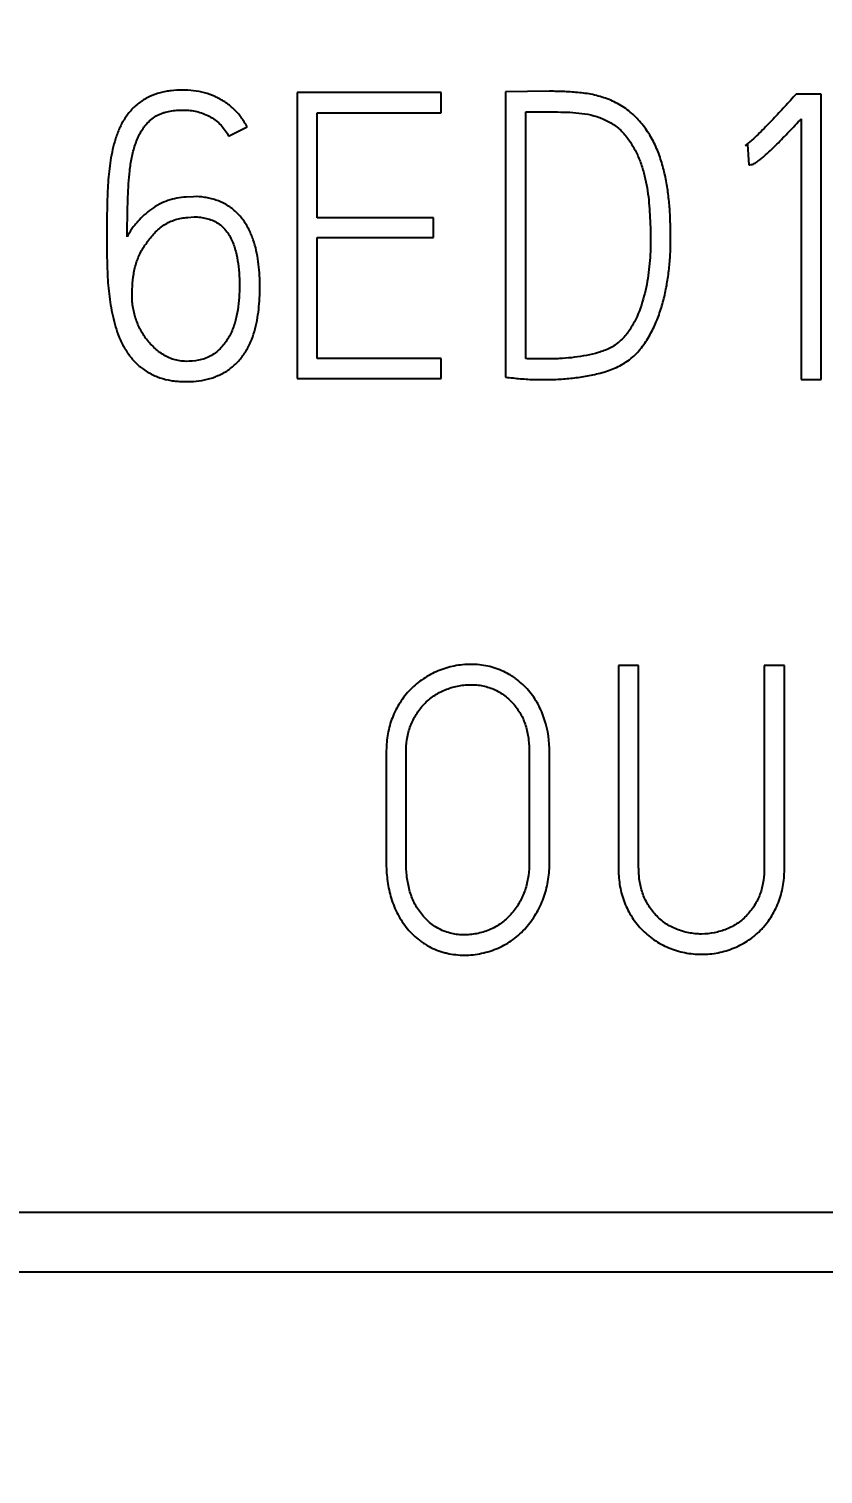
# Model space of a CAD drawing. Extents: x 0 to 420, y 0 to 297.
# Drawn here: x 124.38 to 128.82, y 166.04 to 174.1 of the extents above; entities that cross this region are included whole.
import ezdxf

# ---------------------------------------------------------------- set-up
doc = ezdxf.new("R2010")
doc.units = 0
doc.header["$LTSCALE"] = 23.1
for name, color, linetype in [('10000_FRONT', 7, 'CONTINUOUS'), ('10100_DIM_FRONT', 7, 'CONTINUOUS'), ('10500_FRONT_LABELING', 7, 'CONTINUOUS')]:
    doc.layers.add(name, color=color, linetype=linetype)
doc.styles.get("Standard").update_dxf_attribs({"font": 'txt', "width": 0.8})
doc.dimstyles.new('DIMSTYLE_1', dxfattribs={"dimtxt": 3.5, "dimasz": 3.5, "dimexe": 0.18, "dimexo": 0.0625, "dimgap": 0.09, "dimtad": 1, "dimtxsty": 'STANDARD', "dimcen": 0.09, "dimazin": 3, "dimtp": 0.05, "dimtm": 0.05, "dimtfac": 1, "dimtofl": 0, "dimtmove": 0, "dimatfit": 3, "dimtolj": 1})

# ---------------------------------------------------------------- blocks, each defined once
blk = doc.blocks.new('*D1')
at = {"layer": '10100_DIM_FRONT', "linetype": 'CONTINUOUS'}
for p, q in [((146.3081, 189.647), (146.3081, 124.8979)), ((102.8081, 149.198), (102.8081, 124.8979)), ((102.8081, 126.8979), (124.5581, 126.8979)), ((146.3081, 126.8979), (124.5581, 126.8979))]:
    blk.add_line(p, q, dxfattribs=at)
for points in [[(106.3081, 127.3979), (102.8081, 126.8979), (106.3081, 126.3979)], [(142.8081, 126.3979), (146.3081, 126.8979), (142.8081, 127.3979)]]:
    blk.add_solid(points, dxfattribs=at)
at = {"layer": '10100_DIM_FRONT', "linetype": 'CONTINUOUS', "width": 0.696429}
blk.add_text('43,5', height=3.5, dxfattribs=at).set_placement((120.5248, 127.7729))

msp = doc.modelspace()

# ---------------------------------------------------------------- linework, layer by layer
at = {"layer": '10000_FRONT', "color": 7, "linetype": 'CONTINUOUS'}
for p, q in [((110.8081, 167.5005), (146.3081, 167.5005)), ((110.8081, 167.1675), (146.3081, 167.1675))]:
    msp.add_line(p, q, dxfattribs=at)
at = {"layer": '10500_FRONT_LABELING', "color": 7, "linetype": 'CONTINUOUS'}
for p, q in [((125.8805, 173.748), (125.8805, 172.1524)), ((126.6838, 173.748), (125.8805, 173.748)), ((126.6838, 173.6348), (126.6838, 173.748)), ((127.2902, 173.7546), (127.0441, 173.7524)), ((127.0441, 173.7524), (127.0441, 172.1591)), ((128.6663, 173.7391), (128.6506, 173.7213)), ((128.8073, 173.7391), (128.6663, 173.7391)), ((128.8073, 172.1457), (128.8073, 173.7391)), ((125.9924, 173.0489), (125.9924, 173.6348)), ((125.9924, 173.6348), (126.6838, 173.6348)), ((127.1582, 172.2634), (127.1582, 173.6392)), ((127.1582, 173.6392), (127.335, 173.6392)), ((125.4979, 173.5038), (125.6009, 173.5571)), ((128.6954, 173.6015), (128.6954, 172.1457)), ((128.3821, 173.4528), (128.3956, 173.4572)), ((128.3956, 173.4572), (128.4023, 173.3441)), ((125.301, 173.1665), (125.2607, 173.1643)), ((125.2697, 173.0511), (125.3055, 173.0534)), ((126.6413, 173.0489), (125.9924, 173.0489)), ((126.6413, 172.938), (126.6413, 173.0489)), ((125.9924, 172.2634), (125.9924, 172.938)), ((125.9924, 172.938), (126.6413, 172.938)), ((126.6838, 172.2634), (125.9924, 172.2634)), ((126.6838, 172.1524), (126.6838, 172.2634)), ((125.8805, 172.1524), (126.6838, 172.1524)), ((128.6954, 172.1457), (128.8073, 172.1457)), ((127.6746, 170.5502), (127.6746, 169.4229)), ((127.7874, 170.5502), (127.6746, 170.5502)), ((127.7874, 169.4229), (127.7874, 170.5502)), ((128.4888, 170.5502), (128.4888, 169.4229)), ((128.6016, 170.5502), (128.4888, 170.5502)), ((128.6016, 169.4229), (128.6016, 170.5502)), ((126.3781, 170.0642), (126.3781, 169.4539)), ((126.4887, 169.4539), (126.4887, 170.0642)), ((127.1768, 170.0642), (127.1768, 169.4539)), ((127.2896, 169.4539), (127.2896, 170.0642))]:
    msp.add_line(p, q, dxfattribs=at)
for points, knots in [([(125.6009, 173.5571), (125.5911, 173.5758), (125.58, 173.5933), (125.555, 173.6264), (125.5412, 173.642), (125.5105, 173.6708), (125.4941, 173.6836), (125.4594, 173.7064), (125.4411, 173.7163), (125.3836, 173.7421), (125.3435, 173.7528), (125.2809, 173.7603), (125.2601, 173.7613), (125.2187, 173.7613), (125.198, 173.7601), (125.1671, 173.7567), (125.1568, 173.7552), (125.1363, 173.7516), (125.126, 173.7493), (125.0955, 173.7413), (125.0759, 173.7343), (125.0477, 173.721), (125.0385, 173.7161), (125.0205, 173.7054), (125.0116, 173.6997), (124.9862, 173.6814), (124.9706, 173.6676), (124.9423, 173.6372), (124.9295, 173.6203), (124.9069, 173.5853), (124.897, 173.5671), (124.8842, 173.5387), (124.8802, 173.5291), (124.8729, 173.5095), (124.8695, 173.4995), (124.8601, 173.4697), (124.8548, 173.4496), (124.8455, 173.4093), (124.8416, 173.389), (124.8352, 173.3483), (124.8326, 173.3279), (124.826, 173.2663), (124.823, 173.2251), (124.8196, 173.1422), (124.819, 173.1007), (124.818, 173.0178), (124.8177, 172.9764), (124.8178, 172.8935), (124.8183, 172.8521), (124.8194, 172.79), (124.8199, 172.7693), (124.8215, 172.7279), (124.8226, 172.7073), (124.8258, 172.666), (124.8278, 172.6454), (124.8325, 172.6041), (124.8353, 172.5835), (124.8421, 172.5424), (124.8461, 172.5218), (124.8555, 172.4809), (124.8607, 172.4606), (124.8727, 172.4206), (124.8795, 172.4008), (124.8954, 172.362), (124.9047, 172.343), (124.9256, 172.3066), (124.9372, 172.2892), (124.9566, 172.2646), (124.9634, 172.2566), (124.9779, 172.2412), (124.9855, 172.2338), (125.0091, 172.213), (125.0259, 172.2006), (125.0525, 172.1842), (125.0616, 172.1791), (125.0804, 172.1697), (125.0901, 172.1653), (125.1195, 172.1538), (125.1397, 172.1481), (125.1705, 172.142), (125.1809, 172.1403), (125.2018, 172.1376), (125.2123, 172.1366), (125.2437, 172.1345), (125.2646, 172.1343), (125.3063, 172.1359), (125.327, 172.1379), (125.358, 172.1431), (125.3683, 172.1452), (125.3888, 172.1503), (125.399, 172.1533), (125.4289, 172.1634), (125.4482, 172.1717), (125.4851, 172.1919), (125.5028, 172.2039), (125.5352, 172.2306), (125.5501, 172.2454), (125.5703, 172.2696), (125.5767, 172.2781), (125.5887, 172.2955), (125.5943, 172.3044), (125.61, 172.3317), (125.619, 172.3506), (125.6344, 172.3896), (125.6409, 172.4099), (125.6516, 172.4505), (125.6558, 172.471), (125.6662, 172.5328), (125.67, 172.5744), (125.6724, 172.6373), (125.6726, 172.6584), (125.6721, 172.7003), (125.6713, 172.7212), (125.6671, 172.7836), (125.6617, 172.8249), (125.648, 172.8861), (125.6424, 172.9063), (125.6285, 172.9464), (125.6204, 172.966), (125.6059, 172.9941), (125.6007, 173.0032), (125.5896, 173.0212), (125.5836, 173.03), (125.5645, 173.0555), (125.5504, 173.0711), (125.5271, 173.0923), (125.519, 173.099), (125.5019, 173.1115), (125.4929, 173.1174), (125.4654, 173.1333), (125.4461, 173.1415), (125.416, 173.1513), (125.4058, 173.1541), (125.3851, 173.1591), (125.3747, 173.1612), (125.3434, 173.1662), (125.3224, 173.1677), (125.301, 173.1665)], [0, 0, 0, 0, 0.015625, 0.015625, 0.03125, 0.03125, 0.046875, 0.046875, 0.0625, 0.0625, 0.09375, 0.09375, 0.109375, 0.109375, 0.125, 0.125, 0.132812, 0.132812, 0.140625, 0.140625, 0.15625, 0.15625, 0.164062, 0.164062, 0.171875, 0.171875, 0.1875, 0.1875, 0.203125, 0.203125, 0.21875, 0.21875, 0.226562, 0.226562, 0.234375, 0.234375, 0.25, 0.25, 0.265625, 0.265625, 0.28125, 0.28125, 0.3125, 0.3125, 0.34375, 0.34375, 0.375, 0.375, 0.40625, 0.40625, 0.421875, 0.421875, 0.4375, 0.4375, 0.453125, 0.453125, 0.46875, 0.46875, 0.484375, 0.484375, 0.5, 0.5, 0.515625, 0.515625, 0.53125, 0.53125, 0.546875, 0.546875, 0.554688, 0.554688, 0.5625, 0.5625, 0.578125, 0.578125, 0.585938, 0.585938, 0.59375, 0.59375, 0.609375, 0.609375, 0.617188, 0.617188, 0.625, 0.625, 0.640625, 0.640625, 0.65625, 0.65625, 0.664062, 0.664062, 0.671875, 0.671875, 0.6875, 0.6875, 0.703125, 0.703125, 0.71875, 0.71875, 0.726562, 0.726562, 0.734375, 0.734375, 0.75, 0.75, 0.765625, 0.765625, 0.78125, 0.78125, 0.8125, 0.8125, 0.828125, 0.828125, 0.84375, 0.84375, 0.875, 0.875, 0.890625, 0.890625, 0.90625, 0.90625, 0.914062, 0.914062, 0.921875, 0.921875, 0.9375, 0.9375, 0.945312, 0.945312, 0.953125, 0.953125, 0.96875, 0.96875, 0.976562, 0.976562, 0.984375, 0.984375, 1, 1, 1, 1]), ([(127.0441, 172.1591), (127.058, 172.1576), (127.0719, 172.1563), (127.0998, 172.1537), (127.1137, 172.1524), (127.1416, 172.1499), (127.1555, 172.1488), (127.1833, 172.1472), (127.1972, 172.1467), (127.2388, 172.1456), (127.2666, 172.1455), (127.3219, 172.1471), (127.3496, 172.1485), (127.4048, 172.153), (127.4324, 172.1561), (127.4875, 172.1641), (127.515, 172.1692), (127.5561, 172.1783), (127.5698, 172.1816), (127.5972, 172.1892), (127.6106, 172.1935), (127.6371, 172.2031), (127.6501, 172.2084), (127.6757, 172.2201), (127.6882, 172.2264), (127.7127, 172.2406), (127.7246, 172.2486), (127.747, 172.2656), (127.7576, 172.2748), (127.7875, 172.304), (127.8052, 172.3258), (127.8293, 172.3608), (127.8368, 172.3727), (127.8511, 172.3968), (127.8578, 172.4091), (127.8768, 172.4464), (127.8878, 172.4721), (127.9072, 172.5247), (127.9156, 172.5517), (127.9304, 172.6059), (127.9366, 172.6331), (127.9471, 172.6878), (127.9513, 172.7153), (127.9581, 172.7704), (127.9608, 172.7981), (127.9646, 172.8537), (127.9656, 172.8816), (127.9661, 172.9376), (127.9656, 172.9657), (127.9644, 173.0218), (127.9636, 173.0498), (127.9604, 173.1056), (127.9579, 173.1334), (127.9517, 173.1889), (127.9478, 173.2165), (127.9403, 173.2577), (127.9375, 173.2714), (127.9314, 173.2988), (127.9282, 173.3124), (127.9212, 173.3396), (127.9174, 173.3532), (127.9091, 173.3803), (127.9045, 173.3937), (127.8895, 173.4332), (127.8779, 173.4588), (127.858, 173.496), (127.8509, 173.5081), (127.8358, 173.532), (127.8277, 173.5438), (127.8107, 173.5662), (127.8018, 173.5771), (127.7832, 173.598), (127.7736, 173.6082), (127.7534, 173.6276), (127.7429, 173.6369), (127.7208, 173.6544), (127.7092, 173.6628), (127.6733, 173.6856), (127.6481, 173.6979), (127.6089, 173.7135), (127.5956, 173.7181), (127.5687, 173.7266), (127.555, 173.7304), (127.5137, 173.7401), (127.486, 173.7442), (127.4303, 173.7498), (127.4024, 173.7514), (127.3604, 173.7533), (127.3464, 173.7538), (127.3183, 173.7545), (127.3043, 173.7547), (127.2902, 173.7546)], [0, 0, 0, 0, 0.015625, 0.015625, 0.03125, 0.03125, 0.046875, 0.046875, 0.0625, 0.0625, 0.09375, 0.09375, 0.125, 0.125, 0.15625, 0.15625, 0.1875, 0.1875, 0.203125, 0.203125, 0.21875, 0.21875, 0.234375, 0.234375, 0.25, 0.25, 0.265625, 0.265625, 0.28125, 0.28125, 0.3125, 0.3125, 0.328125, 0.328125, 0.34375, 0.34375, 0.375, 0.375, 0.40625, 0.40625, 0.4375, 0.4375, 0.46875, 0.46875, 0.5, 0.5, 0.53125, 0.53125, 0.5625, 0.5625, 0.59375, 0.59375, 0.625, 0.625, 0.65625, 0.65625, 0.671875, 0.671875, 0.6875, 0.6875, 0.703125, 0.703125, 0.71875, 0.71875, 0.75, 0.75, 0.765625, 0.765625, 0.78125, 0.78125, 0.796875, 0.796875, 0.8125, 0.8125, 0.828125, 0.828125, 0.84375, 0.84375, 0.875, 0.875, 0.890625, 0.890625, 0.90625, 0.90625, 0.9375, 0.9375, 0.96875, 0.96875, 0.984375, 0.984375, 1, 1, 1, 1]), ([(128.6506, 173.7213), (128.6402, 173.7094), (128.6293, 173.6979), (128.6078, 173.6746), (128.5971, 173.6629), (128.5648, 173.6281), (128.5431, 173.605), (128.4992, 173.5592), (128.4772, 173.5364), (128.4429, 173.5035), (128.4313, 173.4927), (128.4134, 173.4771), (128.4074, 173.472), (128.3952, 173.462), (128.3889, 173.4571), (128.3821, 173.4528)], [0, 0, 0, 0, 0.125, 0.125, 0.25, 0.25, 0.5, 0.5, 0.75, 0.75, 0.875, 0.875, 0.9375, 0.9375, 1, 1, 1, 1]), ([(124.9318, 172.9424), (124.9317, 172.9917), (124.9323, 173.041), (124.9341, 173.1148), (124.9349, 173.1394), (124.9367, 173.1886), (124.9378, 173.2132), (124.9409, 173.2624), (124.9429, 173.2869), (124.9487, 173.336), (124.9525, 173.3604), (124.9624, 173.4085), (124.9683, 173.4322), (124.9798, 173.4672), (124.9841, 173.4787), (124.9937, 173.5015), (124.9991, 173.5128), (125.0112, 173.5345), (125.0179, 173.5449), (125.0327, 173.5648), (125.0408, 173.5743), (125.0584, 173.592), (125.0678, 173.6001), (125.0879, 173.6142), (125.0986, 173.6203), (125.1156, 173.6282), (125.1214, 173.6306), (125.1331, 173.6348), (125.139, 173.6367), (125.1569, 173.6417), (125.169, 173.6441), (125.1935, 173.6479), (125.206, 173.6491), (125.2308, 173.6504), (125.2431, 173.6505), (125.28, 173.6492), (125.3045, 173.646), (125.3529, 173.633), (125.3758, 173.6237), (125.4081, 173.605), (125.4186, 173.598), (125.4381, 173.5826), (125.4471, 173.5742), (125.464, 173.5561), (125.4718, 173.5465), (125.486, 173.5258), (125.4923, 173.5151), (125.4979, 173.5038)], [0, 0, 0, 0, 0.125, 0.125, 0.1875, 0.1875, 0.25, 0.25, 0.3125, 0.3125, 0.375, 0.375, 0.4375, 0.4375, 0.46875, 0.46875, 0.5, 0.5, 0.53125, 0.53125, 0.5625, 0.5625, 0.59375, 0.59375, 0.625, 0.625, 0.640625, 0.640625, 0.65625, 0.65625, 0.6875, 0.6875, 0.71875, 0.71875, 0.75, 0.75, 0.8125, 0.8125, 0.875, 0.875, 0.90625, 0.90625, 0.9375, 0.9375, 0.96875, 0.96875, 1, 1, 1, 1]), ([(127.335, 173.6392), (127.3577, 173.6392), (127.3805, 173.6386), (127.4258, 173.6362), (127.4484, 173.6345), (127.4933, 173.6289), (127.5157, 173.6248), (127.5488, 173.6153), (127.5598, 173.6116), (127.5812, 173.6037), (127.5917, 173.5993), (127.6124, 173.5896), (127.6225, 173.5842), (127.6422, 173.5725), (127.6518, 173.566), (127.6792, 173.5453), (127.6956, 173.5295), (127.725, 173.4948), (127.7383, 173.4758), (127.762, 173.4368), (127.7726, 173.4167), (127.7912, 173.3753), (127.7992, 173.354), (127.8097, 173.3213), (127.8129, 173.3103), (127.8189, 173.2883), (127.8217, 173.2772), (127.8294, 173.2441), (127.8336, 173.2219), (127.8404, 173.1773), (127.8429, 173.1549), (127.8469, 173.11), (127.8484, 173.0874), (127.8509, 173.0424), (127.852, 173.0198), (127.8535, 172.9746), (127.854, 172.952), (127.8542, 172.9067), (127.8538, 172.884), (127.852, 172.8389), (127.8505, 172.8164), (127.8463, 172.7715), (127.8437, 172.7492), (127.8372, 172.7046), (127.8334, 172.6824), (127.8241, 172.6382), (127.8187, 172.6162), (127.8001, 172.5505), (127.7846, 172.508), (127.7526, 172.4475), (127.7408, 172.4281), (127.7142, 172.3918), (127.6994, 172.3748), (127.678, 172.3558), (127.6736, 172.3521), (127.6646, 172.345), (127.6508, 172.3349), (127.6363, 172.3262), (127.6161, 172.3161), (127.6055, 172.3119), (127.584, 172.3041), (127.5732, 172.3004), (127.5405, 172.2905), (127.5185, 172.2855), (127.4743, 172.2766), (127.4521, 172.2731), (127.4074, 172.2674), (127.3849, 172.2653), (127.351, 172.2633), (127.3397, 172.2628), (127.317, 172.2619), (127.3057, 172.2616), (127.2716, 172.261), (127.2489, 172.2612), (127.2149, 172.2611), (127.2036, 172.261), (127.1809, 172.2615), (127.1695, 172.2621), (127.1582, 172.2634)], [0, 0, 0, 0, 0.03125, 0.03125, 0.0625, 0.0625, 0.09375, 0.09375, 0.109375, 0.109375, 0.125, 0.125, 0.140625, 0.140625, 0.15625, 0.15625, 0.1875, 0.1875, 0.21875, 0.21875, 0.25, 0.25, 0.28125, 0.28125, 0.296875, 0.296875, 0.3125, 0.3125, 0.34375, 0.34375, 0.375, 0.375, 0.40625, 0.40625, 0.4375, 0.4375, 0.46875, 0.46875, 0.5, 0.5, 0.53125, 0.53125, 0.5625, 0.5625, 0.59375, 0.59375, 0.625, 0.625, 0.6875, 0.6875, 0.71875, 0.71875, 0.75, 0.75, 0.757812, 0.757812, 0.765625, 0.78125, 0.78125, 0.796875, 0.796875, 0.8125, 0.8125, 0.84375, 0.84375, 0.875, 0.875, 0.90625, 0.90625, 0.921875, 0.921875, 0.9375, 0.9375, 0.96875, 0.96875, 0.984375, 0.984375, 1, 1, 1, 1]), ([(128.4023, 173.3441), (128.4065, 173.3441), (128.4106, 173.3447), (128.4187, 173.3464), (128.4227, 173.3474), (128.4305, 173.3502), (128.4342, 173.3521), (128.4414, 173.3561), (128.4448, 173.3583), (128.455, 173.3654), (128.4616, 173.3704), (128.4745, 173.3807), (128.4807, 173.386), (128.4993, 173.4022), (128.5114, 173.4134), (128.5352, 173.4361), (128.5469, 173.4476), (128.5819, 173.4824), (128.6048, 173.506), (128.6503, 173.5535), (128.6729, 173.5775), (128.6954, 173.6015)], [0, 0, 0, 0, 0.03125, 0.03125, 0.0625, 0.0625, 0.09375, 0.09375, 0.125, 0.125, 0.1875, 0.1875, 0.25, 0.25, 0.375, 0.375, 0.5, 0.5, 0.75, 0.75, 1, 1, 1, 1]), ([(125.2607, 173.1643), (125.2258, 173.1624), (125.192, 173.1557), (125.1428, 173.1389), (125.1266, 173.1321), (125.0958, 173.1165), (125.081, 173.1077), (125.053, 173.0877), (125.0397, 173.0765), (125.0143, 173.0527), (125.0023, 173.0402), (124.9849, 173.0211), (124.9791, 173.0147), (124.9681, 173.0014), (124.9629, 172.9946), (124.9482, 172.9733), (124.9394, 172.9583), (124.9318, 172.9424)], [0, 0, 0, 0, 0.25, 0.25, 0.375, 0.375, 0.5, 0.5, 0.625, 0.625, 0.75, 0.75, 0.8125, 0.8125, 0.875, 0.875, 1, 1, 1, 1]), ([(125.3055, 173.0534), (125.3172, 173.0541), (125.3288, 173.0535), (125.3517, 173.0507), (125.363, 173.0485), (125.3856, 173.0428), (125.3967, 173.0393), (125.418, 173.0305), (125.4281, 173.0252), (125.4475, 173.0127), (125.4567, 173.0053), (125.4734, 172.9893), (125.481, 172.9806), (125.4947, 172.9619), (125.5009, 172.952), (125.5119, 172.9317), (125.5168, 172.9212), (125.5255, 172.8999), (125.5293, 172.889), (125.536, 172.8669), (125.5389, 172.8556), (125.5464, 172.8218), (125.55, 172.7991), (125.5553, 172.7536), (125.5569, 172.7307), (125.5582, 172.6963), (125.5584, 172.6848), (125.5584, 172.6618), (125.5582, 172.6502), (125.557, 172.6156), (125.5551, 172.5927), (125.5505, 172.5471), (125.5475, 172.5243), (125.5404, 172.4906), (125.5376, 172.4794), (125.531, 172.4572), (125.5273, 172.4462), (125.5151, 172.4136), (125.5055, 172.3926), (125.4873, 172.3629), (125.4806, 172.3533), (125.4661, 172.3351), (125.4584, 172.3265), (125.4422, 172.3102), (125.4337, 172.3024), (125.4153, 172.2882), (125.4054, 172.2817), (125.3849, 172.2706), (125.3743, 172.266), (125.3523, 172.2587), (125.341, 172.2558), (125.3065, 172.2492), (125.2834, 172.2474), (125.2486, 172.2481), (125.237, 172.2489), (125.2138, 172.2522), (125.2023, 172.2547), (125.1802, 172.2614), (125.1694, 172.2656), (125.1484, 172.2758), (125.1382, 172.2817), (125.1187, 172.2944), (125.1094, 172.3013), (125.0914, 172.3158), (125.0827, 172.3235), (125.0661, 172.3398), (125.0581, 172.3484), (125.0431, 172.3663), (125.0361, 172.3756), (125.0229, 172.3946), (125.0168, 172.4044), (125.0054, 172.4247), (125.0001, 172.4351), (124.9857, 172.4671), (124.9781, 172.489), (124.9692, 172.5225), (124.9666, 172.5338), (124.9625, 172.5568), (124.9609, 172.5684), (124.9581, 172.6032), (124.9584, 172.6262), (124.9604, 172.6722), (124.9621, 172.6952), (124.9668, 172.7295), (124.9687, 172.741), (124.9733, 172.7638), (124.976, 172.7751), (124.9856, 172.8084), (124.9941, 172.8298), (125.0093, 172.8607), (125.0148, 172.8708), (125.027, 172.8906), (125.0336, 172.9003), (125.0472, 172.9191), (125.0542, 172.9284), (125.0688, 172.9464), (125.0763, 172.9552), (125.0921, 172.972), (125.1005, 172.9801), (125.1182, 172.9952), (125.1277, 173.0024), (125.157, 173.0216), (125.178, 173.0316), (125.2117, 173.0422), (125.2232, 173.045), (125.2463, 173.0491), (125.2579, 173.0504), (125.2697, 173.0511)], [0, 0, 0, 0, 0.015625, 0.015625, 0.03125, 0.03125, 0.046875, 0.046875, 0.0625, 0.0625, 0.078125, 0.078125, 0.09375, 0.09375, 0.109375, 0.109375, 0.125, 0.125, 0.140625, 0.140625, 0.15625, 0.15625, 0.1875, 0.1875, 0.21875, 0.21875, 0.234375, 0.234375, 0.25, 0.25, 0.28125, 0.28125, 0.3125, 0.3125, 0.328125, 0.328125, 0.34375, 0.34375, 0.375, 0.375, 0.390625, 0.390625, 0.40625, 0.40625, 0.421875, 0.421875, 0.4375, 0.4375, 0.453125, 0.453125, 0.46875, 0.46875, 0.5, 0.5, 0.515625, 0.515625, 0.53125, 0.53125, 0.546875, 0.546875, 0.5625, 0.5625, 0.578125, 0.578125, 0.59375, 0.59375, 0.609375, 0.609375, 0.625, 0.625, 0.640625, 0.640625, 0.65625, 0.65625, 0.6875, 0.6875, 0.703125, 0.703125, 0.71875, 0.71875, 0.75, 0.75, 0.78125, 0.78125, 0.796875, 0.796875, 0.8125, 0.8125, 0.84375, 0.84375, 0.859375, 0.859375, 0.875, 0.875, 0.890625, 0.890625, 0.90625, 0.90625, 0.921875, 0.921875, 0.9375, 0.9375, 0.96875, 0.96875, 0.984375, 0.984375, 1, 1, 1, 1]), ([(127.2896, 170.0642), (127.2896, 170.1269), (127.2816, 170.1884), (127.2576, 170.2631), (127.2521, 170.2778), (127.2399, 170.3065), (127.2264, 170.3345), (127.2102, 170.361), (127.1924, 170.3867), (127.1826, 170.3992), (127.1621, 170.4228), (127.1513, 170.4341), (127.1288, 170.4555), (127.117, 170.4656), (127.0983, 170.4797), (127.0919, 170.4842), (127.0787, 170.4928), (127.072, 170.4969), (127.0514, 170.5087), (127.0374, 170.5157), (127.0087, 170.528), (126.994, 170.5334), (126.9641, 170.5425), (126.9488, 170.5463), (126.9022, 170.555), (126.871, 170.5574), (126.824, 170.5564), (126.8082, 170.5553), (126.7769, 170.5514), (126.7615, 170.5486), (126.7157, 170.5382), (126.686, 170.5284), (126.6427, 170.5093), (126.6286, 170.5022), (126.6015, 170.4868), (126.5883, 170.4784), (126.5629, 170.4604), (126.5506, 170.4508), (126.527, 170.4303), (126.5155, 170.4193), (126.4834, 170.3849), (126.4648, 170.3599), (126.4406, 170.3199), (126.4331, 170.3061), (126.4194, 170.2777), (126.4133, 170.2633), (126.4027, 170.234), (126.3981, 170.2191), (126.3905, 170.189), (126.3874, 170.1737), (126.3826, 170.1427), (126.3809, 170.127), (126.3786, 170.0956), (126.3781, 170.0799), (126.3781, 170.0642)], [0, 0, 0, 0, 0.125, 0.125, 0.15625, 0.15625, 0.1875, 0.21875, 0.21875, 0.25, 0.25, 0.28125, 0.28125, 0.3125, 0.3125, 0.328125, 0.328125, 0.34375, 0.34375, 0.375, 0.375, 0.40625, 0.40625, 0.4375, 0.4375, 0.5, 0.5, 0.53125, 0.53125, 0.5625, 0.5625, 0.625, 0.625, 0.65625, 0.65625, 0.6875, 0.6875, 0.71875, 0.71875, 0.75, 0.75, 0.8125, 0.8125, 0.84375, 0.84375, 0.875, 0.875, 0.90625, 0.90625, 0.9375, 0.9375, 0.96875, 0.96875, 1, 1, 1, 1]), ([(126.4887, 170.0642), (126.4887, 170.0882), (126.4902, 170.112), (126.4971, 170.1589), (126.5026, 170.182), (126.5145, 170.2161), (126.519, 170.2273), (126.5291, 170.249), (126.5346, 170.2596), (126.5466, 170.2802), (126.5531, 170.2902), (126.5671, 170.3097), (126.5748, 170.3191), (126.5989, 170.3458), (126.6167, 170.3617), (126.6458, 170.3826), (126.6559, 170.3892), (126.6768, 170.4012), (126.6876, 170.4066), (126.7204, 170.4211), (126.7431, 170.4286), (126.7783, 170.4368), (126.7902, 170.439), (126.8139, 170.4421), (126.8257, 170.4431), (126.8495, 170.4438), (126.8615, 170.4437), (126.8854, 170.4421), (126.8974, 170.4407), (126.9329, 170.4346), (126.9558, 170.4278), (126.9889, 170.4135), (126.9997, 170.4079), (127.0203, 170.3957), (127.04, 170.3823), (127.0582, 170.3667), (127.0756, 170.3501), (127.0839, 170.3414), (127.1073, 170.3141), (127.1209, 170.2946), (127.1378, 170.2626), (127.1428, 170.2516), (127.1515, 170.2293), (127.1591, 170.2067), (127.1647, 170.1834), (127.1693, 170.1598), (127.1712, 170.1479), (127.1755, 170.1122), (127.1768, 170.0882), (127.1768, 170.0642)], [0, 0, 0, 0, 0.0625, 0.0625, 0.125, 0.125, 0.15625, 0.15625, 0.1875, 0.1875, 0.21875, 0.21875, 0.25, 0.25, 0.3125, 0.3125, 0.34375, 0.34375, 0.375, 0.375, 0.4375, 0.4375, 0.46875, 0.46875, 0.5, 0.5, 0.53125, 0.53125, 0.5625, 0.5625, 0.625, 0.625, 0.65625, 0.65625, 0.6875, 0.71875, 0.71875, 0.75, 0.75, 0.8125, 0.8125, 0.84375, 0.84375, 0.875, 0.90625, 0.90625, 0.9375, 0.9375, 1, 1, 1, 1]), ([(126.3781, 169.4539), (126.3781, 169.4216), (126.3798, 169.3895), (126.3876, 169.3258), (126.3936, 169.2943), (126.4069, 169.2476), (126.4119, 169.2322), (126.4234, 169.2021), (126.4298, 169.1874), (126.4441, 169.1587), (126.452, 169.1447), (126.4692, 169.1174), (126.4786, 169.104), (126.5087, 169.0661), (126.5312, 169.0434), (126.5625, 169.0183), (126.5689, 169.0134), (126.5821, 169.0041), (126.5889, 168.9996), (126.6096, 168.9867), (126.638, 168.9714), (126.6678, 168.9597), (126.6907, 168.9522), (126.6985, 168.95), (126.7142, 168.9459), (126.7221, 168.9441), (126.762, 168.9364), (126.7942, 168.934), (126.8427, 168.9352), (126.859, 168.9364), (126.891, 168.9406), (126.9069, 168.9436), (126.9381, 168.9511), (126.9536, 168.9557), (126.984, 168.9662), (126.9992, 168.9723), (127.0431, 168.9929), (127.0704, 169.0096), (127.1084, 169.0392), (127.1206, 169.0497), (127.144, 169.0723), (127.155, 169.0841), (127.1861, 169.1209), (127.2042, 169.1475), (127.2362, 169.2039), (127.2496, 169.2331), (127.2654, 169.2785), (127.2699, 169.2939), (127.2775, 169.3252), (127.2805, 169.3412), (127.2876, 169.3892), (127.2896, 169.4215), (127.2896, 169.4539)], [0, 0, 0, 0, 0.0625, 0.0625, 0.125, 0.125, 0.15625, 0.15625, 0.1875, 0.1875, 0.21875, 0.21875, 0.25, 0.25, 0.3125, 0.3125, 0.328125, 0.328125, 0.34375, 0.34375, 0.375, 0.40625, 0.40625, 0.421875, 0.421875, 0.4375, 0.4375, 0.5, 0.5, 0.53125, 0.53125, 0.5625, 0.5625, 0.59375, 0.59375, 0.625, 0.625, 0.6875, 0.6875, 0.71875, 0.71875, 0.75, 0.75, 0.8125, 0.8125, 0.875, 0.875, 0.90625, 0.90625, 0.9375, 0.9375, 1, 1, 1, 1]), ([(127.1768, 169.4539), (127.1768, 169.4289), (127.1753, 169.4041), (127.1704, 169.3673), (127.1683, 169.3551), (127.163, 169.3308), (127.1598, 169.3187), (127.1484, 169.283), (127.1386, 169.2602), (127.1212, 169.2274), (127.1149, 169.2167), (127.1013, 169.1958), (127.0939, 169.1856), (127.0704, 169.1566), (127.0531, 169.1391), (127.0242, 169.1157), (127.0142, 169.1084), (126.993, 169.0949), (126.9821, 169.0888), (126.9485, 169.0726), (126.9251, 169.0644), (126.8887, 169.0553), (126.8764, 169.0529), (126.8518, 169.0494), (126.8394, 169.0484), (126.8146, 169.0476), (126.8022, 169.0478), (126.7773, 169.0496), (126.7648, 169.0512), (126.7282, 169.0582), (126.7045, 169.0658), (126.6592, 169.0875), (126.6385, 169.1012), (126.6102, 169.1255), (126.6011, 169.1342), (126.5841, 169.1524), (126.5681, 169.1715), (126.5542, 169.1921), (126.5413, 169.2135), (126.5354, 169.2246), (126.5198, 169.2584), (126.5118, 169.2819), (126.5026, 169.318), (126.5, 169.3303), (126.4957, 169.3548), (126.4939, 169.3671), (126.4899, 169.4041), (126.4887, 169.429), (126.4887, 169.4539)], [0, 0, 0, 0, 0.0625, 0.0625, 0.09375, 0.09375, 0.125, 0.125, 0.1875, 0.1875, 0.21875, 0.21875, 0.25, 0.25, 0.3125, 0.3125, 0.34375, 0.34375, 0.375, 0.375, 0.4375, 0.4375, 0.46875, 0.46875, 0.5, 0.5, 0.53125, 0.53125, 0.5625, 0.5625, 0.625, 0.625, 0.6875, 0.6875, 0.71875, 0.71875, 0.75, 0.78125, 0.78125, 0.8125, 0.8125, 0.875, 0.875, 0.90625, 0.90625, 0.9375, 0.9375, 1, 1, 1, 1]), ([(127.6746, 169.4229), (127.6746, 169.3915), (127.6766, 169.3604), (127.6836, 169.3143), (127.6866, 169.2991), (127.6922, 169.2764), (127.6943, 169.2689), (127.6989, 169.2538), (127.7014, 169.2463), (127.7148, 169.2095), (127.7285, 169.1816), (127.7528, 169.142), (127.7615, 169.1291), (127.7804, 169.1043), (127.7908, 169.0923), (127.8233, 169.0583), (127.8471, 169.0382), (127.8857, 169.0118), (127.8992, 169.0035), (127.9269, 168.9885), (127.941, 168.9819), (127.9842, 168.964), (128.0141, 168.9548), (128.0604, 168.9454), (128.0759, 168.9431), (128.107, 168.9399), (128.1381, 168.9383), (128.1692, 168.9398), (128.2004, 168.9428), (128.2161, 168.9451), (128.2622, 168.9542), (128.292, 168.9632), (128.3353, 168.9809), (128.3496, 168.9876), (128.3773, 169.0025), (128.3906, 169.0107), (128.4291, 169.037), (128.4528, 169.0571), (128.4798, 169.0856), (128.4851, 169.0914), (128.4953, 169.1034), (128.5002, 169.1095), (128.5144, 169.1282), (128.5231, 169.1411), (128.5393, 169.1677), (128.5468, 169.1814), (128.5605, 169.2095), (128.5667, 169.2241), (128.5774, 169.2534), (128.582, 169.2683), (128.5895, 169.2985), (128.5925, 169.3137), (128.5972, 169.3445), (128.5989, 169.3601), (128.6011, 169.3915), (128.6016, 169.4071), (128.6016, 169.4229)], [0, 0, 0, 0, 0.0625, 0.0625, 0.09375, 0.09375, 0.109375, 0.109375, 0.125, 0.125, 0.1875, 0.1875, 0.21875, 0.21875, 0.25, 0.25, 0.3125, 0.3125, 0.34375, 0.34375, 0.375, 0.375, 0.4375, 0.4375, 0.46875, 0.46875, 0.5, 0.53125, 0.53125, 0.5625, 0.5625, 0.625, 0.625, 0.65625, 0.65625, 0.6875, 0.6875, 0.75, 0.75, 0.765625, 0.765625, 0.78125, 0.78125, 0.8125, 0.8125, 0.84375, 0.84375, 0.875, 0.875, 0.90625, 0.90625, 0.9375, 0.9375, 0.96875, 0.96875, 1, 1, 1, 1]), ([(128.4888, 169.4229), (128.4888, 169.3989), (128.4873, 169.3753), (128.4807, 169.3286), (128.4755, 169.3056), (128.4639, 169.2718), (128.4593, 169.2606), (128.4493, 169.2388), (128.4437, 169.2283), (128.4317, 169.2078), (128.4252, 169.1978), (128.4111, 169.1785), (128.4035, 169.1692), (128.379, 169.1427), (128.361, 169.1272), (128.3316, 169.107), (128.3214, 169.1007), (128.3002, 169.0893), (128.2893, 169.0842), (128.2561, 169.0709), (128.2332, 169.0641), (128.186, 169.0546), (128.1623, 169.0522), (128.1267, 169.0523), (128.1148, 169.0529), (128.091, 169.0552), (128.079, 169.057), (128.0438, 169.0639), (128.021, 169.0705), (127.9878, 169.0838), (127.9768, 169.0889), (127.9556, 169.1002), (127.9455, 169.1064), (127.9161, 169.1265), (127.8981, 169.1419), (127.8736, 169.1682), (127.8659, 169.1775), (127.8518, 169.1967), (127.8452, 169.2067), (127.8331, 169.2272), (127.8275, 169.2377), (127.8174, 169.2594), (127.8128, 169.2706), (127.801, 169.3044), (127.7957, 169.3275), (127.7906, 169.363), (127.7894, 169.3749), (127.7878, 169.3989), (127.7874, 169.4109), (127.7874, 169.4229)], [0, 0, 0, 0, 0.0625, 0.0625, 0.125, 0.125, 0.15625, 0.15625, 0.1875, 0.1875, 0.21875, 0.21875, 0.25, 0.25, 0.3125, 0.3125, 0.34375, 0.34375, 0.375, 0.375, 0.4375, 0.4375, 0.5, 0.5, 0.53125, 0.53125, 0.5625, 0.5625, 0.625, 0.625, 0.65625, 0.65625, 0.6875, 0.6875, 0.75, 0.75, 0.78125, 0.78125, 0.8125, 0.8125, 0.84375, 0.84375, 0.875, 0.875, 0.9375, 0.9375, 0.96875, 0.96875, 1, 1, 1, 1])]:
    msp.add_open_spline(points, degree=3, knots=knots, dxfattribs=at)

# ---------------------------------------------------------------- dimensions: what is measured, and where the dimension line sits
at = {"layer": '10100_DIM_FRONT', "linetype": 'CONTINUOUS'}
dim = msp.add_linear_dim(base=(146.3081, 126.8979), p1=(102.8081, 149.198), p2=(146.3081, 189.647), text='43,5', dimstyle='DIMSTYLE_1', dxfattribs=at)
dim.commit()
dim.dimension.update_dxf_attribs({"geometry": '*D1', "text_midpoint": (125.3998, 129.5229), "dimtype": 160})

doc.saveas('drawing.dxf')
